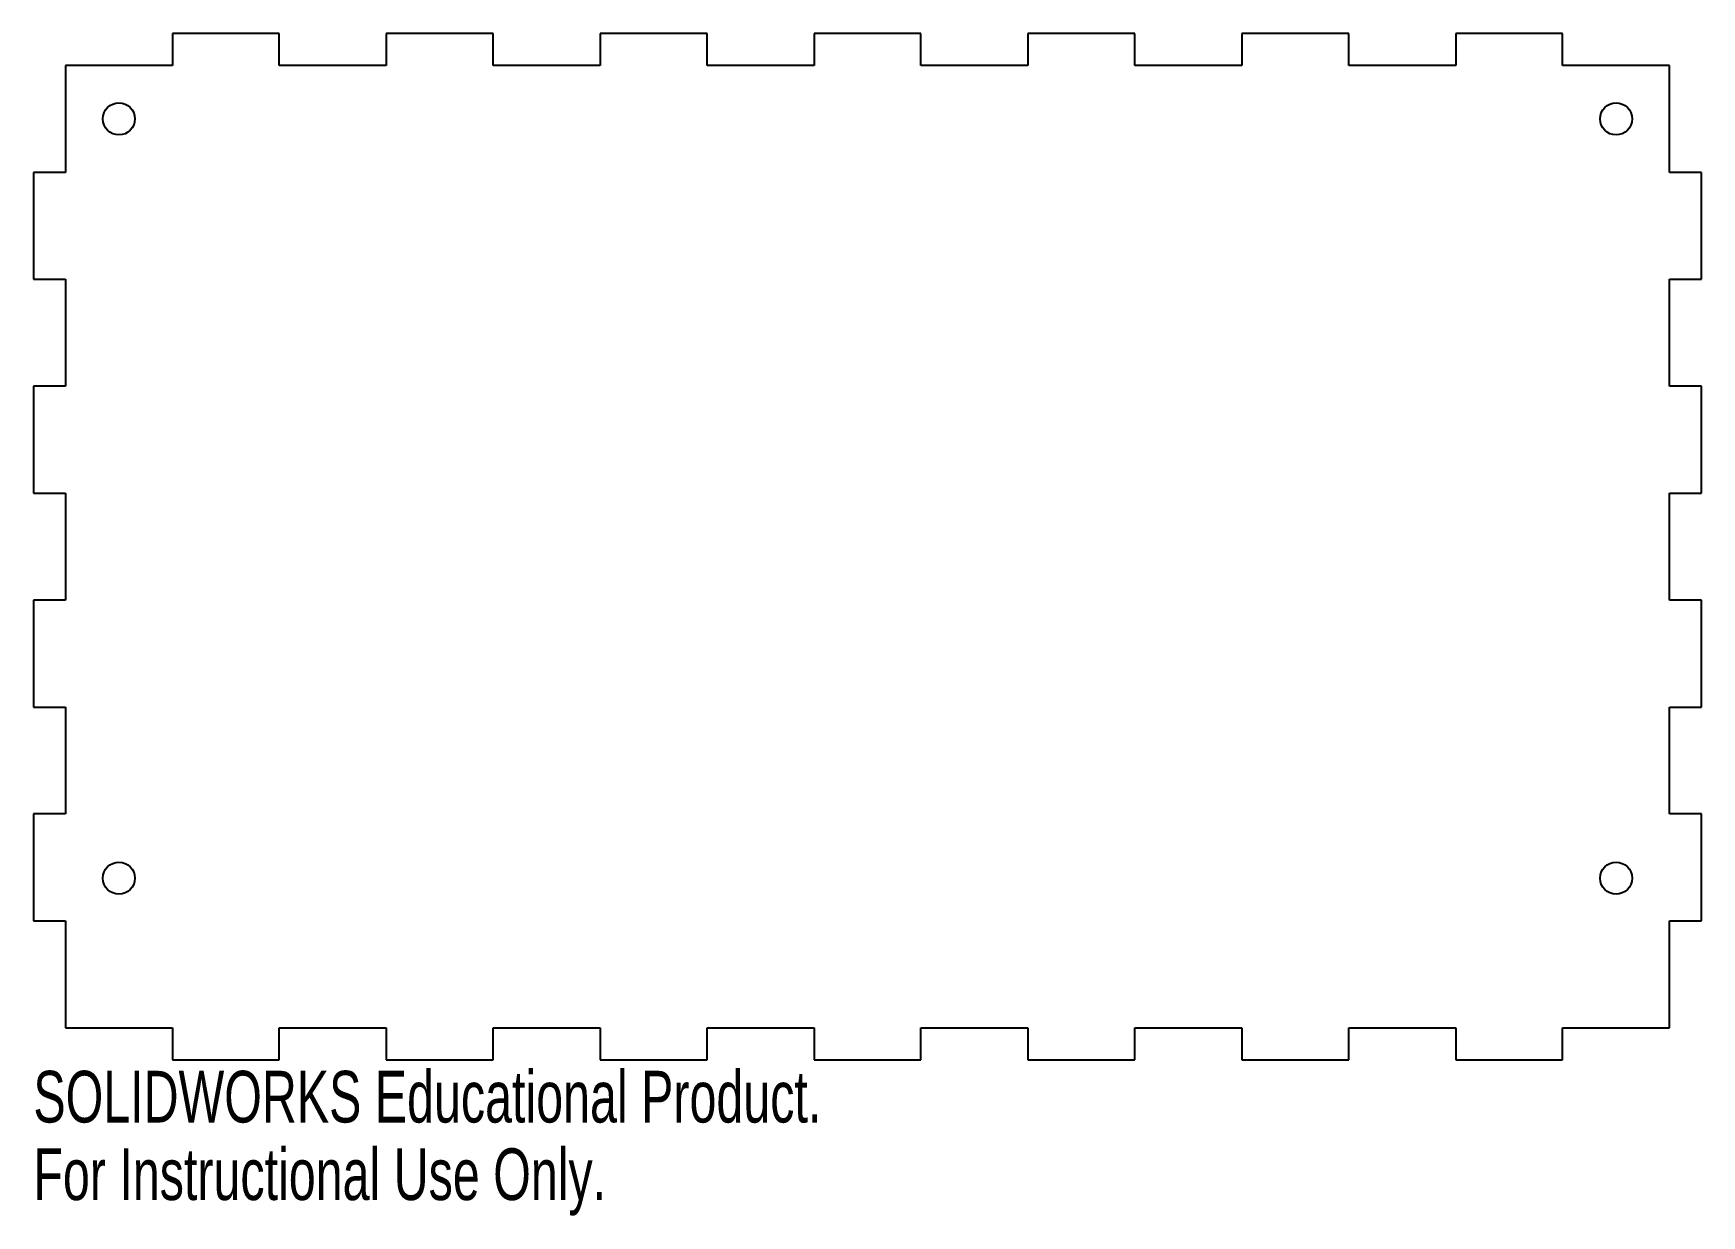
# Model space of a CAD drawing. Header units: millimetres. Extents: x -78 to 78, y -63 to 48.
import ezdxf

# ---------------------------------------------------------------- set-up
doc = ezdxf.new("R2010")
doc.units = ezdxf.units.MM
doc.styles.add('SLDTEXTSTYLE0', font='TXT', dxfattribs={"width": 0.7})

msp = doc.modelspace()

# ---------------------------------------------------------------- linework, layer by layer
at = {"color": 7, "linetype": 'Continuous', "lineweight": 25}
for p, q in [((-65, 48), (-65, 45)), ((-55, 48), (-65, 48)), ((-55, 45), (-55, 48)), ((-45, 48), (-45, 45)), ((-35, 48), (-45, 48)), ((-35, 45), (-35, 48)), ((-25, 48), (-25, 45)), ((-15, 48), (-25, 48)), ((-15, 45), (-15, 48)), ((-5, 48), (-5, 45)), ((5, 48), (-5, 48)), ((5, 45), (5, 48)), ((15, 48), (15, 45)), ((25, 48), (15, 48)), ((25, 45), (25, 48)), ((35, 48), (35, 45)), ((45, 48), (35, 48)), ((45, 45), (45, 48)), ((55, 48), (55, 45)), ((65, 48), (55, 48)), ((65, 45), (65, 48)), ((-75, 45), (-75, 35)), ((-65, 45), (-75, 45)), ((-45, 45), (-55, 45)), ((-25, 45), (-35, 45)), ((-5, 45), (-15, 45)), ((15, 45), (5, 45)), ((35, 45), (25, 45)), ((55, 45), (45, 45)), ((75, 45), (65, 45)), ((75, 35), (75, 45)), ((-78, 35), (-78, 25)), ((-75, 35), (-78, 35)), ((78, 35), (75, 35)), ((78, 25), (78, 35)), ((-78, 25), (-75, 25)), ((-75, 25), (-75, 15)), ((75, 25), (78, 25)), ((75, 15), (75, 25)), ((-78, 15), (-78, 5)), ((-75, 15), (-78, 15)), ((78, 15), (75, 15)), ((78, 5), (78, 15)), ((-78, 5), (-75, 5)), ((-75, 5), (-75, -5)), ((75, 5), (78, 5)), ((75, -5), (75, 5)), ((-78, -5), (-78, -15)), ((-75, -5), (-78, -5)), ((78, -5), (75, -5)), ((78, -15), (78, -5)), ((-78, -15), (-75, -15)), ((-75, -15), (-75, -25)), ((75, -15), (78, -15)), ((75, -25), (75, -15)), ((-78, -25), (-78, -35)), ((-75, -25), (-78, -25)), ((78, -25), (75, -25)), ((78, -35), (78, -25)), ((-78, -35), (-75, -35)), ((-75, -35), (-75, -45)), ((75, -35), (78, -35)), ((75, -45), (75, -35)), ((-75, -45), (-65, -45)), ((-65, -45), (-65, -48)), ((-55, -45), (-45, -45)), ((-55, -48), (-55, -45)), ((-45, -45), (-45, -48)), ((-35, -45), (-25, -45)), ((-35, -48), (-35, -45)), ((-25, -45), (-25, -48)), ((-15, -45), (-5, -45)), ((-15, -48), (-15, -45)), ((-5, -45), (-5, -48)), ((5, -45), (15, -45)), ((5, -48), (5, -45)), ((15, -45), (15, -48)), ((25, -45), (35, -45)), ((25, -48), (25, -45)), ((35, -45), (35, -48)), ((45, -45), (55, -45)), ((45, -48), (45, -45)), ((55, -45), (55, -48)), ((65, -45), (75, -45)), ((65, -48), (65, -45)), ((-65, -48), (-55, -48)), ((-45, -48), (-35, -48)), ((-25, -48), (-15, -48)), ((-5, -48), (5, -48)), ((15, -48), (25, -48)), ((35, -48), (45, -48)), ((55, -48), (65, -48))]:
    msp.add_line(p, q, dxfattribs=at)
for centre in [(-70, 40), (70, 40), (-70, -31), (70, -31)]:
    msp.add_circle(centre, 1.5, dxfattribs=at)

# ---------------------------------------------------------------- texts
at = {"color": 7, "linetype": 'Continuous', "char_height": 4.8336, "attachment_point": 1, "style": 'SLDTEXTSTYLE0'}
for s, insert in [('SOLIDWORKS Educational Product.', (-78, -49.02)), ('For Instructional Use Only.', (-78, -56.27))]:
    msp.add_mtext(s, dxfattribs=dict(at, insert=insert))

doc.saveas('drawing.dxf')
